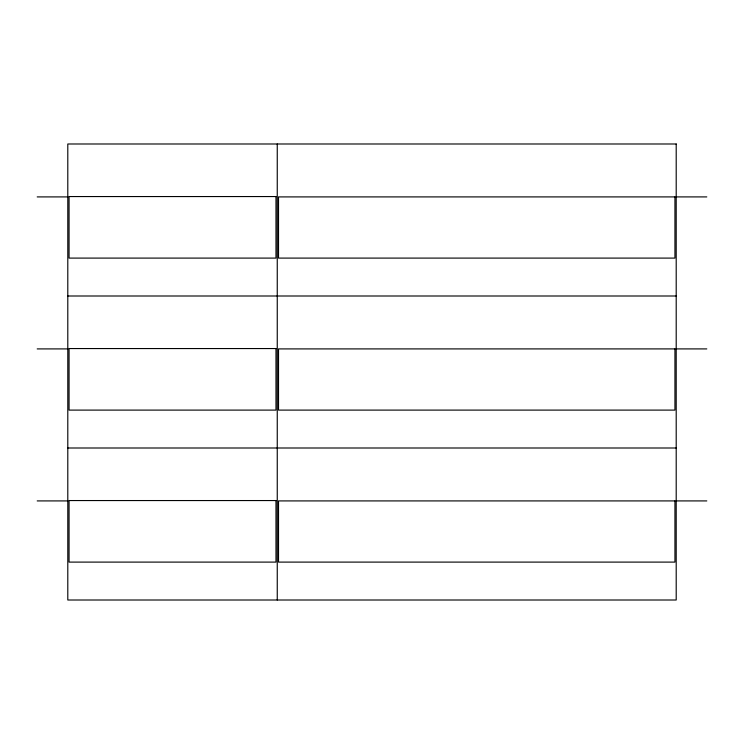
<?xml version="1.0" encoding="UTF-8"?>
<svg xmlns="http://www.w3.org/2000/svg" width="744" height="744" viewBox="0 0 744 744"><rect width="100%" height="100%" fill="white"/><g stroke="black" fill="none" stroke-linecap="round" stroke-linejoin="round"><path stroke-width="1.12" d="M37.2 196.909L67.797 196.909M676.203 196.909L706.8 196.909M67.797 296L676.203 296M37.2 348.908L67.797 348.908M676.203 348.908L706.8 348.908M67.797 448L676.203 448M37.2 500.917L67.797 500.917M676.203 500.917L706.8 500.917M277.252 143.992L277.252 600.008M676.203 143.992L67.797 143.992L67.797 600.008L676.203 600.008L676.203 143.992M275.978 196.555L69.062 196.555L69.062 258.094L275.978 258.094L275.978 196.555M674.938 196.909L278.516 196.909L278.516 258.094L674.938 258.094L674.938 196.909M275.978 348.555L69.062 348.555L69.062 410.102L275.978 410.102L275.978 348.555M674.938 348.908L278.516 348.908L278.516 410.102L674.938 410.102L674.938 348.908M275.978 500.554L69.062 500.554L69.062 562.101L275.978 562.101L275.978 500.554M674.938 500.917L278.516 500.917L278.516 562.101L674.938 562.101L674.938 500.917"/></g></svg>
